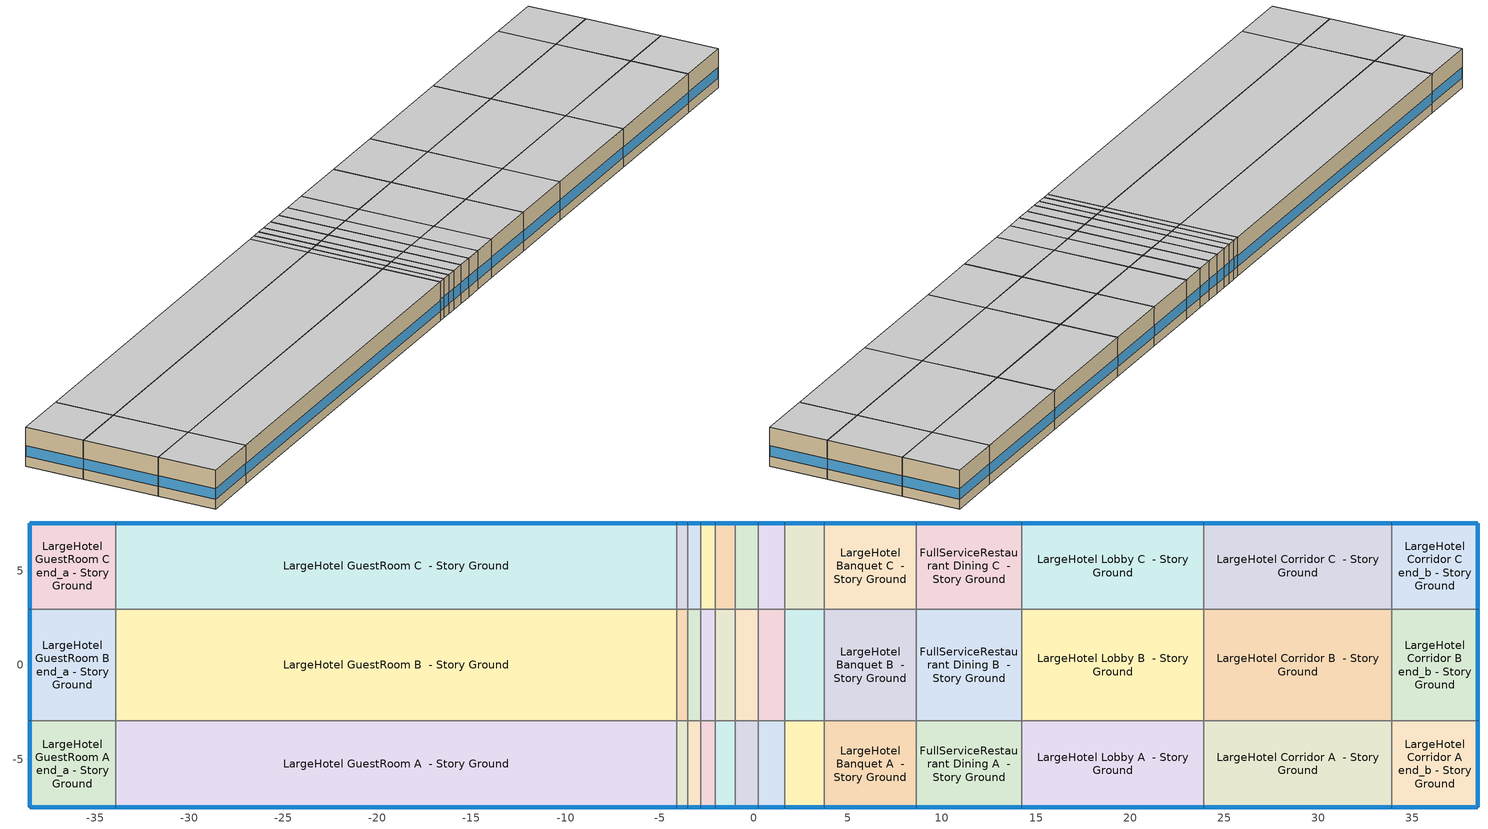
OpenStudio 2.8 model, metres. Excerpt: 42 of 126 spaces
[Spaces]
LargeHotel GuestRoom A end_a - Story Ground
 floor ground: -38.48,-7.54 -38.48,-2.97 -33.91,-2.97 -33.91,-7.54 z0
 wall outside: -38.48,-2.97 -38.48,-7.54 -33.91,-7.54 z0:3.05
 wall to LargeHotel GuestRoom B end_a - Story Ground: -33.91,-2.97 -38.48,-2.97 z0:3.05
 wall to LargeHotel GuestRoom A  - Story Ground: -33.91,-7.54 -33.91,-2.97 z0:3.05
 window: -38.48,-3 -38.48,-7.52 / -38.45,-7.54 -33.93,-7.54 z0.76:1.59
 ceiling adiabatic: -33.91,-7.54 -33.91,-2.97 -38.48,-2.97 -38.48,-7.54 z3.05
LargeHotel GuestRoom B end_a - Story Ground
 floor ground: -38.48,-2.97 -38.48,2.97 -33.91,2.97 -33.91,-2.97 z0
 wall outside: -38.48,2.97 -38.48,-2.97 z0:3.05
 wall to LargeHotel GuestRoom C end_a - Story Ground: -33.91,2.97 -38.48,2.97 z0:3.05
 wall to LargeHotel GuestRoom B  - Story Ground: -33.91,-2.97 -33.91,2.97 z0:3.05
 window: -38.48,2.95 -38.48,-2.95 z0.76:1.59
 ceiling adiabatic: -33.91,-2.97 -33.91,2.97 -38.48,2.97 -38.48,-2.97 z3.05
LargeHotel GuestRoom C end_a - Story Ground
 floor ground: -38.48,2.97 -38.48,7.54 -33.91,7.54 -33.91,2.97 z0
 wall outside: -33.91,7.54 -38.48,7.54 -38.48,2.97 z0:3.05
 wall to LargeHotel GuestRoom C  - Story Ground: -33.91,2.97 -33.91,7.54 z0:3.05
 window: -38.48,7.52 -38.48,3 / -33.93,7.54 -38.45,7.54 z0.76:1.59
 ceiling adiabatic: -33.91,2.97 -33.91,7.54 -38.48,7.54 -38.48,2.97 z3.05
LargeHotel GuestRoom A  - Story Ground
 floor ground: -33.91,-7.54 -33.91,-2.97 -4.09,-2.97 -4.09,-7.54 z0
 wall outside: -33.91,-7.54 -4.09,-7.54 z0:3.05
 wall to LargeHotel GuestRoom B  - Story Ground: -4.09,-2.97 -33.91,-2.97 z0:3.05
 wall to LargeHotel Laundry A  - Story Ground: -4.09,-7.54 -4.09,-2.97 z0:3.05
 window: -33.88,-7.54 -4.12,-7.54 z0.76:1.59
 ceiling adiabatic: -4.09,-7.54 -4.09,-2.97 -33.91,-2.97 -33.91,-7.54 z3.05
LargeHotel GuestRoom B  - Story Ground
 floor ground: -33.91,-2.97 -33.91,2.97 -4.09,2.97 -4.09,-2.97 z0
 wall to LargeHotel GuestRoom C  - Story Ground: -4.09,2.97 -33.91,2.97 z0:3.05
 wall to LargeHotel Laundry B  - Story Ground: -4.09,-2.97 -4.09,2.97 z0:3.05
 ceiling adiabatic: -4.09,-2.97 -4.09,2.97 -33.91,2.97 -33.91,-2.97 z3.05
LargeHotel GuestRoom C  - Story Ground
 floor ground: -33.91,2.97 -33.91,7.54 -4.09,7.54 -4.09,2.97 z0
 wall outside: -4.09,7.54 -33.91,7.54 z0:3.05
 wall to LargeHotel Laundry C  - Story Ground: -4.09,2.97 -4.09,7.54 z0:3.05
 window: -4.12,7.54 -33.88,7.54 z0.76:1.59
 ceiling adiabatic: -4.09,2.97 -4.09,7.54 -33.91,7.54 -33.91,2.97 z3.05
LargeHotel Laundry A  - Story Ground
 floor ground: -4.09,-7.54 -4.09,-2.97 -3.51,-2.97 -3.51,-7.54 z0
 wall outside: -4.09,-7.54 -3.51,-7.54 z0:3.05
 wall to LargeHotel Laundry B  - Story Ground: -3.51,-2.97 -4.09,-2.97 z0:3.05
 wall to LargeHotel Storage A  - Story Ground: -3.51,-7.54 -3.51,-2.97 z0:3.05
 window: -4.07,-7.54 -3.54,-7.54 z0.76:1.66
 ceiling adiabatic: -3.51,-7.54 -3.51,-2.97 -4.09,-2.97 -4.09,-7.54 z3.05
LargeHotel Laundry B  - Story Ground
 floor ground: -4.09,-2.97 -4.09,2.97 -3.51,2.97 -3.51,-2.97 z0
 wall to LargeHotel Laundry C  - Story Ground: -3.51,2.97 -4.09,2.97 z0:3.05
 wall to LargeHotel Storage B  - Story Ground: -3.51,-2.97 -3.51,2.97 z0:3.05
 ceiling adiabatic: -3.51,-2.97 -3.51,2.97 -4.09,2.97 -4.09,-2.97 z3.05
LargeHotel Laundry C  - Story Ground
 floor ground: -4.09,2.97 -4.09,7.54 -3.51,7.54 -3.51,2.97 z0
 wall outside: -3.51,7.54 -4.09,7.54 z0:3.05
 wall to LargeHotel Storage C  - Story Ground: -3.51,2.97 -3.51,7.54 z0:3.05
 window: -3.54,7.54 -4.07,7.54 z0.76:1.66
 ceiling adiabatic: -3.51,2.97 -3.51,7.54 -4.09,7.54 -4.09,2.97 z3.05
LargeHotel Storage A  - Story Ground
 floor ground: -3.51,-7.54 -3.51,-2.97 -2.81,-2.97 -2.81,-7.54 z0
 wall outside: -3.51,-7.54 -2.81,-7.54 z0:3.05
 wall to LargeHotel Storage B  - Story Ground: -2.81,-2.97 -3.51,-2.97 z0:3.05
 wall to LargeHotel Kitchen A  - Story Ground: -2.81,-7.54 -2.81,-2.97 z0:3.05
 window: -3.49,-7.54 -2.83,-7.54 z0.76:1.65
 ceiling adiabatic: -2.81,-7.54 -2.81,-2.97 -3.51,-2.97 -3.51,-7.54 z3.05
LargeHotel Storage B  - Story Ground
 floor ground: -3.51,-2.97 -3.51,2.97 -2.81,2.97 -2.81,-2.97 z0
 wall to LargeHotel Storage C  - Story Ground: -2.81,2.97 -3.51,2.97 z0:3.05
 wall to LargeHotel Kitchen B  - Story Ground: -2.81,-2.97 -2.81,2.97 z0:3.05
 ceiling adiabatic: -2.81,-2.97 -2.81,2.97 -3.51,2.97 -3.51,-2.97 z3.05
LargeHotel Storage C  - Story Ground
 floor ground: -3.51,2.97 -3.51,7.54 -2.81,7.54 -2.81,2.97 z0
 wall outside: -2.81,7.54 -3.51,7.54 z0:3.05
 wall to LargeHotel Kitchen C  - Story Ground: -2.81,2.97 -2.81,7.54 z0:3.05
 window: -2.83,7.54 -3.49,7.54 z0.76:1.65
 ceiling adiabatic: -2.81,2.97 -2.81,7.54 -3.51,7.54 -3.51,2.97 z3.05
LargeHotel Kitchen A  - Story Ground
 floor ground: -2.81,-7.54 -2.81,-2.97 -2.04,-2.97 -2.04,-7.54 z0
 wall outside: -2.81,-7.54 -2.04,-7.54 z0:3.05
 wall to LargeHotel Kitchen B  - Story Ground: -2.04,-2.97 -2.81,-2.97 z0:3.05
 wall to LargeHotel Retail A  - Story Ground: -2.04,-7.54 -2.04,-2.97 z0:3.05
 window: -2.78,-7.54 -2.07,-7.54 z0.76:1.64
 ceiling adiabatic: -2.04,-7.54 -2.04,-2.97 -2.81,-2.97 -2.81,-7.54 z3.05
LargeHotel Kitchen B  - Story Ground
 floor ground: -2.81,-2.97 -2.81,2.97 -2.04,2.97 -2.04,-2.97 z0
 wall to LargeHotel Kitchen C  - Story Ground: -2.04,2.97 -2.81,2.97 z0:3.05
 wall to LargeHotel Retail B  - Story Ground: -2.04,-2.97 -2.04,2.97 z0:3.05
 ceiling adiabatic: -2.04,-2.97 -2.04,2.97 -2.81,2.97 -2.81,-2.97 z3.05
LargeHotel Kitchen C  - Story Ground
 floor ground: -2.81,2.97 -2.81,7.54 -2.04,7.54 -2.04,2.97 z0
 wall outside: -2.04,7.54 -2.81,7.54 z0:3.05
 wall to LargeHotel Retail C  - Story Ground: -2.04,2.97 -2.04,7.54 z0:3.05
 window: -2.07,7.54 -2.78,7.54 z0.76:1.64
 ceiling adiabatic: -2.04,2.97 -2.04,7.54 -2.81,7.54 -2.81,2.97 z3.05
LargeHotel Retail A  - Story Ground
 floor ground: -2.04,-7.54 -2.04,-2.97 -0.97,-2.97 -0.97,-7.54 z0
 wall outside: -2.04,-7.54 -0.97,-7.54 z0:3.05
 wall to LargeHotel Retail B  - Story Ground: -0.97,-2.97 -2.04,-2.97 z0:3.05
 wall to LargeHotel Mechanical A  - Story Ground: -0.97,-7.54 -0.97,-2.97 z0:3.05
 window: -2.02,-7.54 -1,-7.54 z0.76:1.63
 ceiling adiabatic: -0.97,-7.54 -0.97,-2.97 -2.04,-2.97 -2.04,-7.54 z3.05
LargeHotel Retail B  - Story Ground
 floor ground: -2.04,-2.97 -2.04,2.97 -0.97,2.97 -0.97,-2.97 z0
 wall to LargeHotel Retail C  - Story Ground: -0.97,2.97 -2.04,2.97 z0:3.05
 wall to LargeHotel Mechanical B  - Story Ground: -0.97,-2.97 -0.97,2.97 z0:3.05
 ceiling adiabatic: -0.97,-2.97 -0.97,2.97 -2.04,2.97 -2.04,-2.97 z3.05
LargeHotel Retail C  - Story Ground
 floor ground: -2.04,2.97 -2.04,7.54 -0.97,7.54 -0.97,2.97 z0
 wall outside: -0.97,7.54 -2.04,7.54 z0:3.05
 wall to LargeHotel Mechanical C  - Story Ground: -0.97,2.97 -0.97,7.54 z0:3.05
 window: -1,7.54 -2.02,7.54 z0.76:1.63
 ceiling adiabatic: -0.97,2.97 -0.97,7.54 -2.04,7.54 -2.04,2.97 z3.05
LargeHotel Mechanical A  - Story Ground
 floor ground: -0.97,-7.54 -0.97,-2.97 0.25,-2.97 0.25,-7.54 z0
 wall outside: -0.97,-7.54 0.25,-7.54 z0:3.05
 wall to LargeHotel Mechanical B  - Story Ground: 0.25,-2.97 -0.97,-2.97 z0:3.05
 wall to LargeHotel Cafe A  - Story Ground: 0.25,-7.54 0.25,-2.97 z0:3.05
 window: -0.94,-7.54 0.22,-7.54 z0.76:1.62
 ceiling adiabatic: 0.25,-7.54 0.25,-2.97 -0.97,-2.97 -0.97,-7.54 z3.05
LargeHotel Mechanical B  - Story Ground
 floor ground: -0.97,-2.97 -0.97,2.97 0.25,2.97 0.25,-2.97 z0
 wall to LargeHotel Mechanical C  - Story Ground: 0.25,2.97 -0.97,2.97 z0:3.05
 wall to LargeHotel Cafe B  - Story Ground: 0.25,-2.97 0.25,2.97 z0:3.05
 ceiling adiabatic: 0.25,-2.97 0.25,2.97 -0.97,2.97 -0.97,-2.97 z3.05
LargeHotel Mechanical C  - Story Ground
 floor ground: -0.97,2.97 -0.97,7.54 0.25,7.54 0.25,2.97 z0
 wall outside: 0.25,7.54 -0.97,7.54 z0:3.05
 wall to LargeHotel Cafe C  - Story Ground: 0.25,2.97 0.25,7.54 z0:3.05
 window: 0.22,7.54 -0.94,7.54 z0.76:1.62
 ceiling adiabatic: 0.25,2.97 0.25,7.54 -0.97,7.54 -0.97,2.97 z3.05
LargeHotel Cafe A  - Story Ground
 floor ground: 0.25,-7.54 0.25,-2.97 1.64,-2.97 1.64,-7.54 z0
 wall outside: 0.25,-7.54 1.64,-7.54 z0:3.05
 wall to LargeHotel Cafe B  - Story Ground: 1.64,-2.97 0.25,-2.97 z0:3.05
 wall to FullServiceRestaurant Kitchen A  - Story Ground: 1.64,-7.54 1.64,-2.97 z0:3.05
 window: 0.27,-7.54 1.61,-7.54 z0.76:1.62
 ceiling adiabatic: 1.64,-7.54 1.64,-2.97 0.25,-2.97 0.25,-7.54 z3.05
LargeHotel Cafe B  - Story Ground
 floor ground: 0.25,-2.97 0.25,2.97 1.64,2.97 1.64,-2.97 z0
 wall to LargeHotel Cafe C  - Story Ground: 1.64,2.97 0.25,2.97 z0:3.05
 wall to FullServiceRestaurant Kitchen B  - Story Ground: 1.64,-2.97 1.64,2.97 z0:3.05
 ceiling adiabatic: 1.64,-2.97 1.64,2.97 0.25,2.97 0.25,-2.97 z3.05
LargeHotel Cafe C  - Story Ground
 floor ground: 0.25,2.97 0.25,7.54 1.64,7.54 1.64,2.97 z0
 wall outside: 1.64,7.54 0.25,7.54 z0:3.05
 wall to FullServiceRestaurant Kitchen C  - Story Ground: 1.64,2.97 1.64,7.54 z0:3.05
 window: 1.61,7.54 0.27,7.54 z0.76:1.62
 ceiling adiabatic: 1.64,2.97 1.64,7.54 0.25,7.54 0.25,2.97 z3.05
FullServiceRestaurant Kitchen A  - Story Ground
 floor ground: 1.64,-7.54 1.64,-2.97 3.74,-2.97 3.74,-7.54 z0
 wall outside: 1.64,-7.54 3.74,-7.54 z0:3.05
 wall to FullServiceRestaurant Kitchen B  - Story Ground: 3.74,-2.97 1.64,-2.97 z0:3.05
 wall to LargeHotel Banquet A  - Story Ground: 3.74,-7.54 3.74,-2.97 z0:3.05
 window: 1.66,-7.54 3.71,-7.54 z0.76:1.61
 ceiling adiabatic: 3.74,-7.54 3.74,-2.97 1.64,-2.97 1.64,-7.54 z3.05
FullServiceRestaurant Kitchen B  - Story Ground
 floor ground: 1.64,-2.97 1.64,2.97 3.74,2.97 3.74,-2.97 z0
 wall to FullServiceRestaurant Kitchen C  - Story Ground: 3.74,2.97 1.64,2.97 z0:3.05
 wall to LargeHotel Banquet B  - Story Ground: 3.74,-2.97 3.74,2.97 z0:3.05
 ceiling adiabatic: 3.74,-2.97 3.74,2.97 1.64,2.97 1.64,-2.97 z3.05
FullServiceRestaurant Kitchen C  - Story Ground
 floor ground: 1.64,2.97 1.64,7.54 3.74,7.54 3.74,2.97 z0
 wall outside: 3.74,7.54 1.64,7.54 z0:3.05
 wall to LargeHotel Banquet C  - Story Ground: 3.74,2.97 3.74,7.54 z0:3.05
 window: 3.71,7.54 1.66,7.54 z0.76:1.61
 ceiling adiabatic: 3.74,2.97 3.74,7.54 1.64,7.54 1.64,2.97 z3.05
LargeHotel Banquet A  - Story Ground
 floor ground: 3.74,-7.54 3.74,-2.97 8.65,-2.97 8.65,-7.54 z0
 wall outside: 3.74,-7.54 8.65,-7.54 z0:3.05
 wall to LargeHotel Banquet B  - Story Ground: 8.65,-2.97 3.74,-2.97 z0:3.05
 wall to FullServiceRestaurant Dining A  - Story Ground: 8.65,-7.54 8.65,-2.97 z0:3.05
 window: 3.76,-7.54 8.62,-7.54 z0.76:1.59
 ceiling adiabatic: 8.65,-7.54 8.65,-2.97 3.74,-2.97 3.74,-7.54 z3.05
LargeHotel Banquet B  - Story Ground
 floor ground: 3.74,-2.97 3.74,2.97 8.65,2.97 8.65,-2.97 z0
 wall to LargeHotel Banquet C  - Story Ground: 8.65,2.97 3.74,2.97 z0:3.05
 wall to FullServiceRestaurant Dining B  - Story Ground: 8.65,-2.97 8.65,2.97 z0:3.05
 ceiling adiabatic: 8.65,-2.97 8.65,2.97 3.74,2.97 3.74,-2.97 z3.05
LargeHotel Banquet C  - Story Ground
 floor ground: 3.74,2.97 3.74,7.54 8.65,7.54 8.65,2.97 z0
 wall outside: 8.65,7.54 3.74,7.54 z0:3.05
 wall to FullServiceRestaurant Dining C  - Story Ground: 8.65,2.97 8.65,7.54 z0:3.05
 window: 8.62,7.54 3.76,7.54 z0.76:1.59
 ceiling adiabatic: 8.65,2.97 8.65,7.54 3.74,7.54 3.74,2.97 z3.05
FullServiceRestaurant Dining A  - Story Ground
 floor ground: 8.65,-7.54 8.65,-2.97 14.24,-2.97 14.24,-7.54 z0
 wall outside: 8.65,-7.54 14.24,-7.54 z0:3.05
 wall to FullServiceRestaurant Dining B  - Story Ground: 14.24,-2.97 8.65,-2.97 z0:3.05
 wall to LargeHotel Lobby A  - Story Ground: 14.24,-7.54 14.24,-2.97 z0:3.05
 window: 8.67,-7.54 14.22,-7.54 z0.76:1.59
 ceiling adiabatic: 14.24,-7.54 14.24,-2.97 8.65,-2.97 8.65,-7.54 z3.05
FullServiceRestaurant Dining B  - Story Ground
 floor ground: 8.65,-2.97 8.65,2.97 14.24,2.97 14.24,-2.97 z0
 wall to FullServiceRestaurant Dining C  - Story Ground: 14.24,2.97 8.65,2.97 z0:3.05
 wall to LargeHotel Lobby B  - Story Ground: 14.24,-2.97 14.24,2.97 z0:3.05
 ceiling adiabatic: 14.24,-2.97 14.24,2.97 8.65,2.97 8.65,-2.97 z3.05
FullServiceRestaurant Dining C  - Story Ground
 floor ground: 8.65,2.97 8.65,7.54 14.24,7.54 14.24,2.97 z0
 wall outside: 14.24,7.54 8.65,7.54 z0:3.05
 wall to LargeHotel Lobby C  - Story Ground: 14.24,2.97 14.24,7.54 z0:3.05
 window: 14.22,7.54 8.67,7.54 z0.76:1.59
 ceiling adiabatic: 14.24,2.97 14.24,7.54 8.65,7.54 8.65,2.97 z3.05
LargeHotel Lobby A  - Story Ground
 floor ground: 14.24,-7.54 14.24,-2.97 23.92,-2.97 23.92,-7.54 z0
 wall outside: 14.24,-7.54 23.92,-7.54 z0:3.05
 wall to LargeHotel Lobby B  - Story Ground: 23.92,-2.97 14.24,-2.97 z0:3.05
 wall to LargeHotel Corridor A  - Story Ground: 23.92,-7.54 23.92,-2.97 z0:3.05
 window: 14.27,-7.54 23.89,-7.54 z0.76:1.59
 ceiling adiabatic: 23.92,-7.54 23.92,-2.97 14.24,-2.97 14.24,-7.54 z3.05
LargeHotel Lobby B  - Story Ground
 floor ground: 14.24,-2.97 14.24,2.97 23.92,2.97 23.92,-2.97 z0
 wall to LargeHotel Lobby C  - Story Ground: 23.92,2.97 14.24,2.97 z0:3.05
 wall to LargeHotel Corridor B  - Story Ground: 23.92,-2.97 23.92,2.97 z0:3.05
 ceiling adiabatic: 23.92,-2.97 23.92,2.97 14.24,2.97 14.24,-2.97 z3.05
LargeHotel Lobby C  - Story Ground
 floor ground: 14.24,2.97 14.24,7.54 23.92,7.54 23.92,2.97 z0
 wall outside: 23.92,7.54 14.24,7.54 z0:3.05
 wall to LargeHotel Corridor C  - Story Ground: 23.92,2.97 23.92,7.54 z0:3.05
 window: 23.89,7.54 14.27,7.54 z0.76:1.59
 ceiling adiabatic: 23.92,2.97 23.92,7.54 14.24,7.54 14.24,2.97 z3.05
LargeHotel Corridor A  - Story Ground
 floor ground: 23.92,-7.54 23.92,-2.97 33.91,-2.97 33.91,-7.54 z0
 wall outside: 23.92,-7.54 33.91,-7.54 z0:3.05
 wall to LargeHotel Corridor B  - Story Ground: 33.91,-2.97 23.92,-2.97 z0:3.05
 wall to LargeHotel Corridor A end_b - Story Ground: 33.91,-7.54 33.91,-2.97 z0:3.05
 window: 23.94,-7.54 33.88,-7.54 z0.76:1.59
 ceiling adiabatic: 33.91,-7.54 33.91,-2.97 23.92,-2.97 23.92,-7.54 z3.05
LargeHotel Corridor B  - Story Ground
 floor ground: 23.92,-2.97 23.92,2.97 33.91,2.97 33.91,-2.97 z0
 wall to LargeHotel Corridor C  - Story Ground: 33.91,2.97 23.92,2.97 z0:3.05
 wall to LargeHotel Corridor B end_b - Story Ground: 33.91,-2.97 33.91,2.97 z0:3.05
 ceiling adiabatic: 33.91,-2.97 33.91,2.97 23.92,2.97 23.92,-2.97 z3.05
LargeHotel Corridor C  - Story Ground
 floor ground: 23.92,2.97 23.92,7.54 33.91,7.54 33.91,2.97 z0
 wall outside: 33.91,7.54 23.92,7.54 z0:3.05
 wall to LargeHotel Corridor C end_b - Story Ground: 33.91,2.97 33.91,7.54 z0:3.05
 window: 33.88,7.54 23.94,7.54 z0.76:1.59
 ceiling adiabatic: 33.91,2.97 33.91,7.54 23.92,7.54 23.92,2.97 z3.05
LargeHotel Corridor A end_b - Story Ground
 floor ground: 33.91,-7.54 33.91,-2.97 38.48,-2.97 38.48,-7.54 z0
 wall outside: 33.91,-7.54 38.48,-7.54 38.48,-2.97 z0:3.05
 wall to LargeHotel Corridor B end_b - Story Ground: 38.48,-2.97 33.91,-2.97 z0:3.05
 window: 38.48,-7.52 38.48,-3 / 33.93,-7.54 38.45,-7.54 z0.76:1.59
 ceiling adiabatic: 38.48,-7.54 38.48,-2.97 33.91,-2.97 33.91,-7.54 z3.05
LargeHotel Corridor B end_b - Story Ground
 floor ground: 33.91,-2.97 33.91,2.97 38.48,2.97 38.48,-2.97 z0
 wall outside: 38.48,-2.97 38.48,2.97 z0:3.05
 wall to LargeHotel Corridor C end_b - Story Ground: 38.48,2.97 33.91,2.97 z0:3.05
 window: 38.48,-2.95 38.48,2.95 z0.76:1.59
 ceiling adiabatic: 38.48,-2.97 38.48,2.97 33.91,2.97 33.91,-2.97 z3.05
LargeHotel Corridor C end_b - Story Ground
 floor ground: 33.91,2.97 33.91,7.54 38.48,7.54 38.48,2.97 z0
 wall outside: 38.48,2.97 38.48,7.54 33.91,7.54 z0:3.05
 window: 38.45,7.54 33.93,7.54 / 38.48,3 38.48,7.52 z0.76:1.59
 ceiling adiabatic: 38.48,2.97 38.48,7.54 33.91,7.54 33.91,2.97 z3.05
[Building]
90.1-2004|LargeHotel|FullServiceRestaurant
[Site]
Site 1
[SpaceType]
Name | Standards Building Type | Standards Space Type
LargeHotel Banquet | LargeHotel | Banquet
LargeHotel Cafe | LargeHotel | Cafe
LargeHotel Corridor | LargeHotel | Corridor
LargeHotel GuestRoom | LargeHotel | GuestRoom
LargeHotel Kitchen | LargeHotel | Kitchen
LargeHotel Laundry | LargeHotel | Laundry
LargeHotel Lobby | LargeHotel | Lobby
LargeHotel Mechanical | LargeHotel | Mechanical
LargeHotel Retail | LargeHotel | Retail
LargeHotel Storage | LargeHotel | Storage
FullServiceRestaurant Dining | FullServiceRestaurant | Dining
FullServiceRestaurant Kitchen | FullServiceRestaurant | Kitchen
[BuildingStory]
Story Ground: Nominal Z Coordinate {m}=0; Nominal Floor to Floor Height {m}=3.048
[Space] Building Story=Story Ground
Name | Space Type | Thermal Zone
LargeHotel GuestRoom A end_a - Story Ground | LargeHotel GuestRoom | Zone LargeHotel GuestRoom A end_a - Story Ground
LargeHotel GuestRoom B end_a - Story Ground | LargeHotel GuestRoom | Zone LargeHotel GuestRoom B end_a - Story Ground
LargeHotel GuestRoom C end_a - Story Ground | LargeHotel GuestRoom | Zone LargeHotel GuestRoom C end_a - Story Ground
LargeHotel GuestRoom A  - Story Ground | LargeHotel GuestRoom | Zone LargeHotel GuestRoom A  - Story Ground
LargeHotel GuestRoom B  - Story Ground | LargeHotel GuestRoom | Zone LargeHotel GuestRoom B  - Story Ground
LargeHotel GuestRoom C  - Story Ground | LargeHotel GuestRoom | Zone LargeHotel GuestRoom C  - Story Ground
LargeHotel Laundry A  - Story Ground | LargeHotel Laundry | Zone LargeHotel Laundry A  - Story Ground
LargeHotel Laundry B  - Story Ground | LargeHotel Laundry | Zone LargeHotel Laundry B  - Story Ground
LargeHotel Laundry C  - Story Ground | LargeHotel Laundry | Zone LargeHotel Laundry C  - Story Ground
LargeHotel Storage A  - Story Ground | LargeHotel Storage | Zone LargeHotel Storage A  - Story Ground
LargeHotel Storage B  - Story Ground | LargeHotel Storage | Zone LargeHotel Storage B  - Story Ground
LargeHotel Storage C  - Story Ground | LargeHotel Storage | Zone LargeHotel Storage C  - Story Ground
LargeHotel Kitchen A  - Story Ground | LargeHotel Kitchen | Zone LargeHotel Kitchen A  - Story Ground
LargeHotel Kitchen B  - Story Ground | LargeHotel Kitchen | Zone LargeHotel Kitchen B  - Story Ground
LargeHotel Kitchen C  - Story Ground | LargeHotel Kitchen | Zone LargeHotel Kitchen C  - Story Ground
LargeHotel Retail A  - Story Ground | LargeHotel Retail | Zone LargeHotel Retail A  - Story Ground
LargeHotel Retail B  - Story Ground | LargeHotel Retail | Zone LargeHotel Retail B  - Story Ground
LargeHotel Retail C  - Story Ground | LargeHotel Retail | Zone LargeHotel Retail C  - Story Ground
LargeHotel Mechanical A  - Story Ground | LargeHotel Mechanical | Zone LargeHotel Mechanical A  - Story Ground
LargeHotel Mechanical B  - Story Ground | LargeHotel Mechanical | Zone LargeHotel Mechanical B  - Story Ground
LargeHotel Mechanical C  - Story Ground | LargeHotel Mechanical | Zone LargeHotel Mechanical C  - Story Ground
LargeHotel Cafe A  - Story Ground | LargeHotel Cafe | Zone LargeHotel Cafe A  - Story Ground
LargeHotel Cafe B  - Story Ground | LargeHotel Cafe | Zone LargeHotel Cafe B  - Story Ground
LargeHotel Cafe C  - Story Ground | LargeHotel Cafe | Zone LargeHotel Cafe C  - Story Ground
FullServiceRestaurant Kitchen A  - Story Ground | FullServiceRestaurant Kitchen | Zone FullServiceRestaurant Kitchen A  - Story Ground
FullServiceRestaurant Kitchen B  - Story Ground | FullServiceRestaurant Kitchen | Zone FullServiceRestaurant Kitchen B  - Story Ground
FullServiceRestaurant Kitchen C  - Story Ground | FullServiceRestaurant Kitchen | Zone FullServiceRestaurant Kitchen C  - Story Ground
LargeHotel Banquet A  - Story Ground | LargeHotel Banquet | Zone LargeHotel Banquet A  - Story Ground
LargeHotel Banquet B  - Story Ground | LargeHotel Banquet | Zone LargeHotel Banquet B  - Story Ground
LargeHotel Banquet C  - Story Ground | LargeHotel Banquet | Zone LargeHotel Banquet C  - Story Ground
FullServiceRestaurant Dining A  - Story Ground | FullServiceRestaurant Dining | Zone FullServiceRestaurant Dining A  - Story Ground
FullServiceRestaurant Dining B  - Story Ground | FullServiceRestaurant Dining | Zone FullServiceRestaurant Dining B  - Story Ground
FullServiceRestaurant Dining C  - Story Ground | FullServiceRestaurant Dining | Zone FullServiceRestaurant Dining C  - Story Ground
LargeHotel Lobby A  - Story Ground | LargeHotel Lobby | Zone LargeHotel Lobby A  - Story Ground
LargeHotel Lobby B  - Story Ground | LargeHotel Lobby | Zone LargeHotel Lobby B  - Story Ground
LargeHotel Lobby C  - Story Ground | LargeHotel Lobby | Zone LargeHotel Lobby C  - Story Ground
LargeHotel Corridor A  - Story Ground | LargeHotel Corridor | Zone LargeHotel Corridor A  - Story Ground
LargeHotel Corridor B  - Story Ground | LargeHotel Corridor | Zone LargeHotel Corridor B  - Story Ground
LargeHotel Corridor C  - Story Ground | LargeHotel Corridor | Zone LargeHotel Corridor C  - Story Ground
LargeHotel Corridor A end_b - Story Ground | LargeHotel Corridor | Zone LargeHotel Corridor A end_b - Story Ground
LargeHotel Corridor B end_b - Story Ground | LargeHotel Corridor | Zone LargeHotel Corridor B end_b - Story Ground
LargeHotel Corridor C end_b - Story Ground | LargeHotel Corridor | Zone LargeHotel Corridor C end_b - Story Ground
[ThermalZone] Multiplier=1; Use Ideal Air Loads=No
Zone LargeHotel GuestRoom A end_a - Story Ground; Zone LargeHotel GuestRoom B end_a - Story Ground; Zone LargeHotel GuestRoom C end_a - Story Ground; Zone LargeHotel GuestRoom A  - Story Ground; Zone LargeHotel GuestRoom B  - Story Ground; Zone LargeHotel GuestRoom C  - Story Ground; Zone LargeHotel Laundry A  - Story Ground; Zone LargeHotel Laundry B  - Story Ground; Zone LargeHotel Laundry C  - Story Ground; Zone LargeHotel Storage A  - Story Ground; Zone LargeHotel Storage B  - Story Ground; Zone LargeHotel Storage C  - Story Ground; Zone LargeHotel Kitchen A  - Story Ground; Zone LargeHotel Kitchen B  - Story Ground; Zone LargeHotel Kitchen C  - Story Ground; Zone LargeHotel Retail A  - Story Ground; Zone LargeHotel Retail B  - Story Ground; Zone LargeHotel Retail C  - Story Ground; Zone LargeHotel Mechanical A  - Story Ground; Zone LargeHotel Mechanical B  - Story Ground; Zone LargeHotel Mechanical C  - Story Ground; Zone LargeHotel Cafe A  - Story Ground; Zone LargeHotel Cafe B  - Story Ground; Zone LargeHotel Cafe C  - Story Ground; Zone FullServiceRestaurant Kitchen A  - Story Ground; Zone FullServiceRestaurant Kitchen B  - Story Ground; Zone FullServiceRestaurant Kitchen C  - Story Ground; Zone LargeHotel Banquet A  - Story Ground; Zone LargeHotel Banquet B  - Story Ground; Zone LargeHotel Banquet C  - Story Ground; Zone FullServiceRestaurant Dining A  - Story Ground; Zone FullServiceRestaurant Dining B  - Story Ground; Zone FullServiceRestaurant Dining C  - Story Ground; Zone LargeHotel Lobby A  - Story Ground; Zone LargeHotel Lobby B  - Story Ground; Zone LargeHotel Lobby C  - Story Ground; Zone LargeHotel Corridor A  - Story Ground; Zone LargeHotel Corridor B  - Story Ground; Zone LargeHotel Corridor C  - Story Ground; Zone LargeHotel Corridor A end_b - Story Ground; Zone LargeHotel Corridor B end_b - Story Ground; Zone LargeHotel Corridor C end_b - Story Ground
[Sizing:Zone] Zone Cooling Design Supply Air Temperature Input Method=SupplyAirTemperature; Zone Cooling Design Supply Air Temperature {C}=14; Zone Cooling Design Supply Air Temperature Difference {deltaC}=11.11; Zone Heating Design Supply Air Temperature Input Method=SupplyAirTemperature; Zone Heating Design Supply Air Temperature {C}=40; Zone Heating Design Supply Air Temperature Difference {deltaC}=11.11; Zone Cooling Design Supply Air Humidity Ratio {kg-H2O/kg-air}=0.0085; Zone Heating Design Supply Air Humidity Ratio {kg-H2O/kg-air}=0.008; Cooling Design Air Flow Method=DesignDay; Heating Design Air Flow Method=DesignDay; Account for Dedicated Outdoor Air System=No; Dedicated Outdoor Air System Control Strategy=NeutralSupplyAir; Dedicated Outdoor Air Low Setpoint Temperature for Design {C}=autosize; Dedicated Outdoor Air High Setpoint Temperature for Design {C}=autosize
Zone LargeHotel GuestRoom A end_a - Story Ground; Zone LargeHotel GuestRoom B end_a - Story Ground; Zone LargeHotel GuestRoom C end_a - Story Ground; Zone LargeHotel GuestRoom A  - Story Ground; Zone LargeHotel GuestRoom B  - Story Ground; Zone LargeHotel GuestRoom C  - Story Ground; Zone LargeHotel Laundry A  - Story Ground; Zone LargeHotel Laundry B  - Story Ground; Zone LargeHotel Laundry C  - Story Ground; Zone LargeHotel Storage A  - Story Ground; Zone LargeHotel Storage B  - Story Ground; Zone LargeHotel Storage C  - Story Ground; Zone LargeHotel Kitchen A  - Story Ground; Zone LargeHotel Kitchen B  - Story Ground; Zone LargeHotel Kitchen C  - Story Ground; Zone LargeHotel Retail A  - Story Ground; Zone LargeHotel Retail B  - Story Ground; Zone LargeHotel Retail C  - Story Ground; Zone LargeHotel Mechanical A  - Story Ground; Zone LargeHotel Mechanical B  - Story Ground; Zone LargeHotel Mechanical C  - Story Ground; Zone LargeHotel Cafe A  - Story Ground; Zone LargeHotel Cafe B  - Story Ground; Zone LargeHotel Cafe C  - Story Ground; Zone FullServiceRestaurant Kitchen A  - Story Ground; Zone FullServiceRestaurant Kitchen B  - Story Ground; Zone FullServiceRestaurant Kitchen C  - Story Ground; Zone LargeHotel Banquet A  - Story Ground; Zone LargeHotel Banquet B  - Story Ground; Zone LargeHotel Banquet C  - Story Ground; Zone FullServiceRestaurant Dining A  - Story Ground; Zone FullServiceRestaurant Dining B  - Story Ground; Zone FullServiceRestaurant Dining C  - Story Ground; Zone LargeHotel Lobby A  - Story Ground; Zone LargeHotel Lobby B  - Story Ground; Zone LargeHotel Lobby C  - Story Ground; Zone LargeHotel Corridor A  - Story Ground; Zone LargeHotel Corridor B  - Story Ground; Zone LargeHotel Corridor C  - Story Ground; Zone LargeHotel Corridor A end_b - Story Ground; Zone LargeHotel Corridor B end_b - Story Ground; Zone LargeHotel Corridor C end_b - Story Ground; Zone LargeHotel GuestRoom A end_a - Story Mid; Zone LargeHotel GuestRoom B end_a - Story Mid; Zone LargeHotel GuestRoom C end_a - Story Mid; Zone LargeHotel GuestRoom A  - Story Mid; Zone LargeHotel GuestRoom B  - Story Mid; Zone LargeHotel GuestRoom C  - Story Mid; Zone LargeHotel Laundry A  - Story Mid; Zone LargeHotel Laundry B  - Story Mid; Zone LargeHotel Laundry C  - Story Mid; Zone LargeHotel Storage A  - Story Mid; Zone LargeHotel Storage B  - Story Mid; Zone LargeHotel Storage C  - Story Mid; Zone LargeHotel Kitchen A  - Story Mid; Zone LargeHotel Kitchen B  - Story Mid; Zone LargeHotel Kitchen C  - Story Mid; Zone LargeHotel Retail A  - Story Mid; Zone LargeHotel Retail B  - Story Mid; Zone LargeHotel Retail C  - Story Mid; Zone LargeHotel Mechanical A  - Story Mid; Zone LargeHotel Mechanical B  - Story Mid; Zone LargeHotel Mechanical C  - Story Mid; Zone LargeHotel Cafe A  - Story Mid; Zone LargeHotel Cafe B  - Story Mid; Zone LargeHotel Cafe C  - Story Mid; Zone FullServiceRestaurant Kitchen A  - Story Mid; Zone FullServiceRestaurant Kitchen B  - Story Mid; Zone FullServiceRestaurant Kitchen C  - Story Mid; Zone LargeHotel Banquet A  - Story Mid; Zone LargeHotel Banquet B  - Story Mid; Zone LargeHotel Banquet C  - Story Mid; Zone FullServiceRestaurant Dining A  - Story Mid; Zone FullServiceRestaurant Dining B  - Story Mid; Zone FullServiceRestaurant Dining C  - Story Mid; Zone LargeHotel Lobby A  - Story Mid; Zone LargeHotel Lobby B  - Story Mid; Zone LargeHotel Lobby C  - Story Mid; Zone LargeHotel Corridor A  - Story Mid; Zone LargeHotel Corridor B  - Story Mid; Zone LargeHotel Corridor C  - Story Mid; Zone LargeHotel Corridor A end_b - Story Mid; Zone LargeHotel Corridor B end_b - Story Mid; Zone LargeHotel Corridor C end_b - Story Mid; Zone LargeHotel GuestRoom A end_a - Story Top; Zone LargeHotel GuestRoom B end_a - Story Top; Zone LargeHotel GuestRoom C end_a - Story Top; Zone LargeHotel GuestRoom A  - Story Top; Zone LargeHotel GuestRoom B  - Story Top; Zone LargeHotel GuestRoom C  - Story Top; Zone LargeHotel Laundry A  - Story Top; Zone LargeHotel Laundry B  - Story Top; Zone LargeHotel Laundry C  - Story Top; Zone LargeHotel Storage A  - Story Top; Zone LargeHotel Storage B  - Story Top; Zone LargeHotel Storage C  - Story Top; Zone LargeHotel Kitchen A  - Story Top; Zone LargeHotel Kitchen B  - Story Top; Zone LargeHotel Kitchen C  - Story Top; Zone LargeHotel Retail A  - Story Top; Zone LargeHotel Retail B  - Story Top; Zone LargeHotel Retail C  - Story Top; Zone LargeHotel Mechanical A  - Story Top; Zone LargeHotel Mechanical B  - Story Top; Zone LargeHotel Mechanical C  - Story Top; Zone LargeHotel Cafe A  - Story Top; Zone LargeHotel Cafe B  - Story Top; Zone LargeHotel Cafe C  - Story Top; Zone FullServiceRestaurant Kitchen A  - Story Top; Zone FullServiceRestaurant Kitchen B  - Story Top; Zone FullServiceRestaurant Kitchen C  - Story Top; Zone LargeHotel Banquet A  - Story Top; Zone LargeHotel Banquet B  - Story Top; Zone LargeHotel Banquet C  - Story Top; Zone FullServiceRestaurant Dining A  - Story Top; Zone FullServiceRestaurant Dining B  - Story Top; Zone FullServiceRestaurant Dining C  - Story Top; Zone LargeHotel Lobby A  - Story Top; Zone LargeHotel Lobby B  - Story Top; Zone LargeHotel Lobby C  - Story Top; Zone LargeHotel Corridor A  - Story Top; Zone LargeHotel Corridor B  - Story Top; Zone LargeHotel Corridor C  - Story Top; Zone LargeHotel Corridor A end_b - Story Top; Zone LargeHotel Corridor B end_b - Story Top; Zone LargeHotel Corridor C end_b - Story Top
